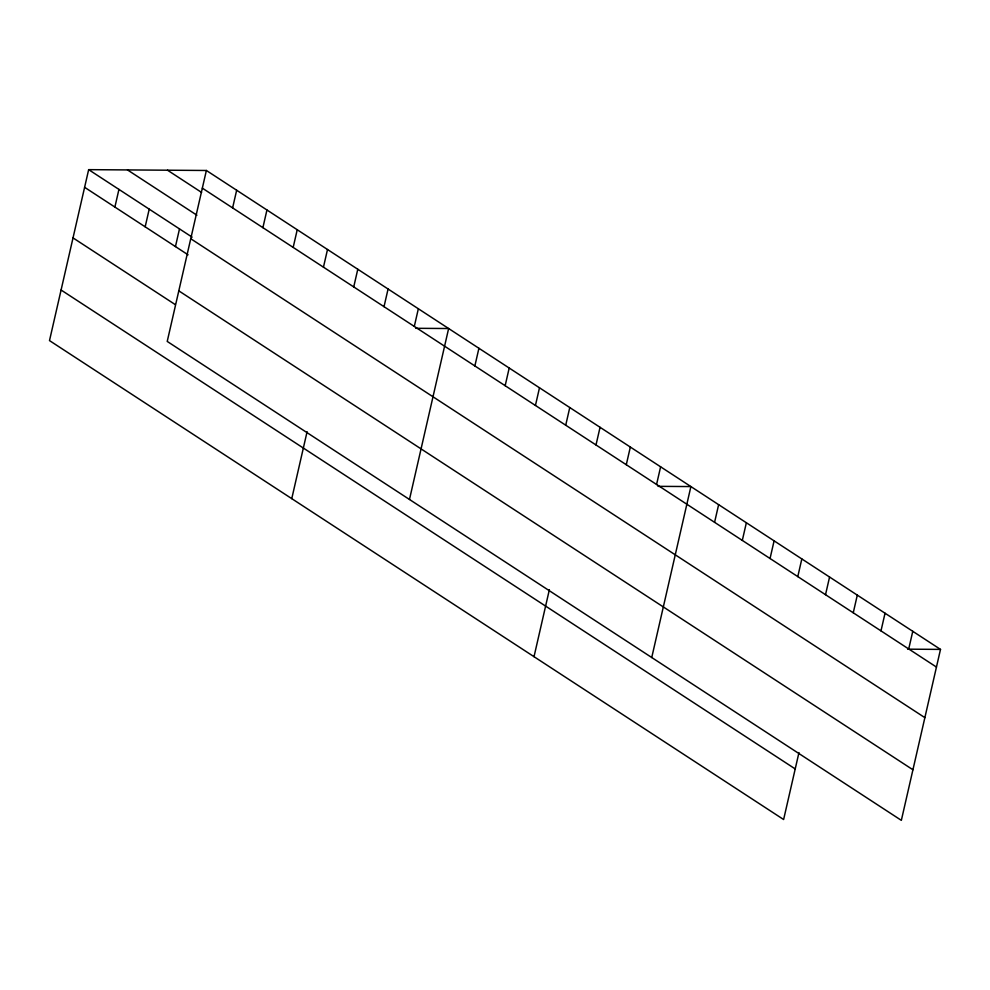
<?xml version="1.0" encoding="UTF-8"?>
<svg xmlns="http://www.w3.org/2000/svg" width="990" height="990" viewBox="0 0 990 990"><rect width="100%" height="100%" fill="white"/><g stroke="black" fill="none" stroke-linecap="round" stroke-linejoin="round"><path stroke-width="1.49" d="M206.378 170.478L167.223 341.426L901.346 820.351L940.5 649.403L206.378 170.478L88.654 169.649L49.5 340.597L783.622 819.522L798.967 752.561M114.89 207.071L118.936 189.412M145.171 226.821L149.218 209.162M175.453 246.584L179.499 228.913M232.613 207.9L236.66 190.241M262.894 227.663L266.941 209.991M293.176 247.413L297.223 229.754M323.458 267.164L327.504 249.505M291.765 498.638L307.098 431.677M353.739 286.927L357.786 269.255M384.021 306.677L388.068 289.018M414.303 326.44L418.349 308.769M409.476 499.467L448.631 328.532L415.763 328.296M474.866 365.941L478.913 348.282M505.16 385.704L509.194 368.032M535.442 405.454L539.488 387.795M565.723 425.217L569.77 407.546M534.018 656.679L549.363 589.718M596.005 444.968L600.051 427.309M626.286 464.718L630.333 447.059M656.568 484.481L660.615 466.81M651.742 657.521L690.896 486.573L658.028 486.338M714.582 522.324L718.629 504.665M742.314 540.416L746.361 522.757M770.047 558.509L774.093 540.849M797.791 576.601L801.826 558.942M825.524 594.693L829.571 577.034M853.256 612.785L857.303 595.126M880.989 630.878L885.035 613.218M908.721 648.97L912.768 631.311M907.632 649.168L940.5 649.403M202.331 188.149L936.453 667.062M167.52 170.206L201.589 192.431M127.5 169.921L196.899 215.201M88.654 169.649L192.122 237.142M190.736 238.726L924.87 717.651M84.608 187.308L188.075 254.814M178.806 290.85L912.929 769.762M73.025 237.897L175.23 304.574M61.083 290.008L795.218 768.933"/></g></svg>
